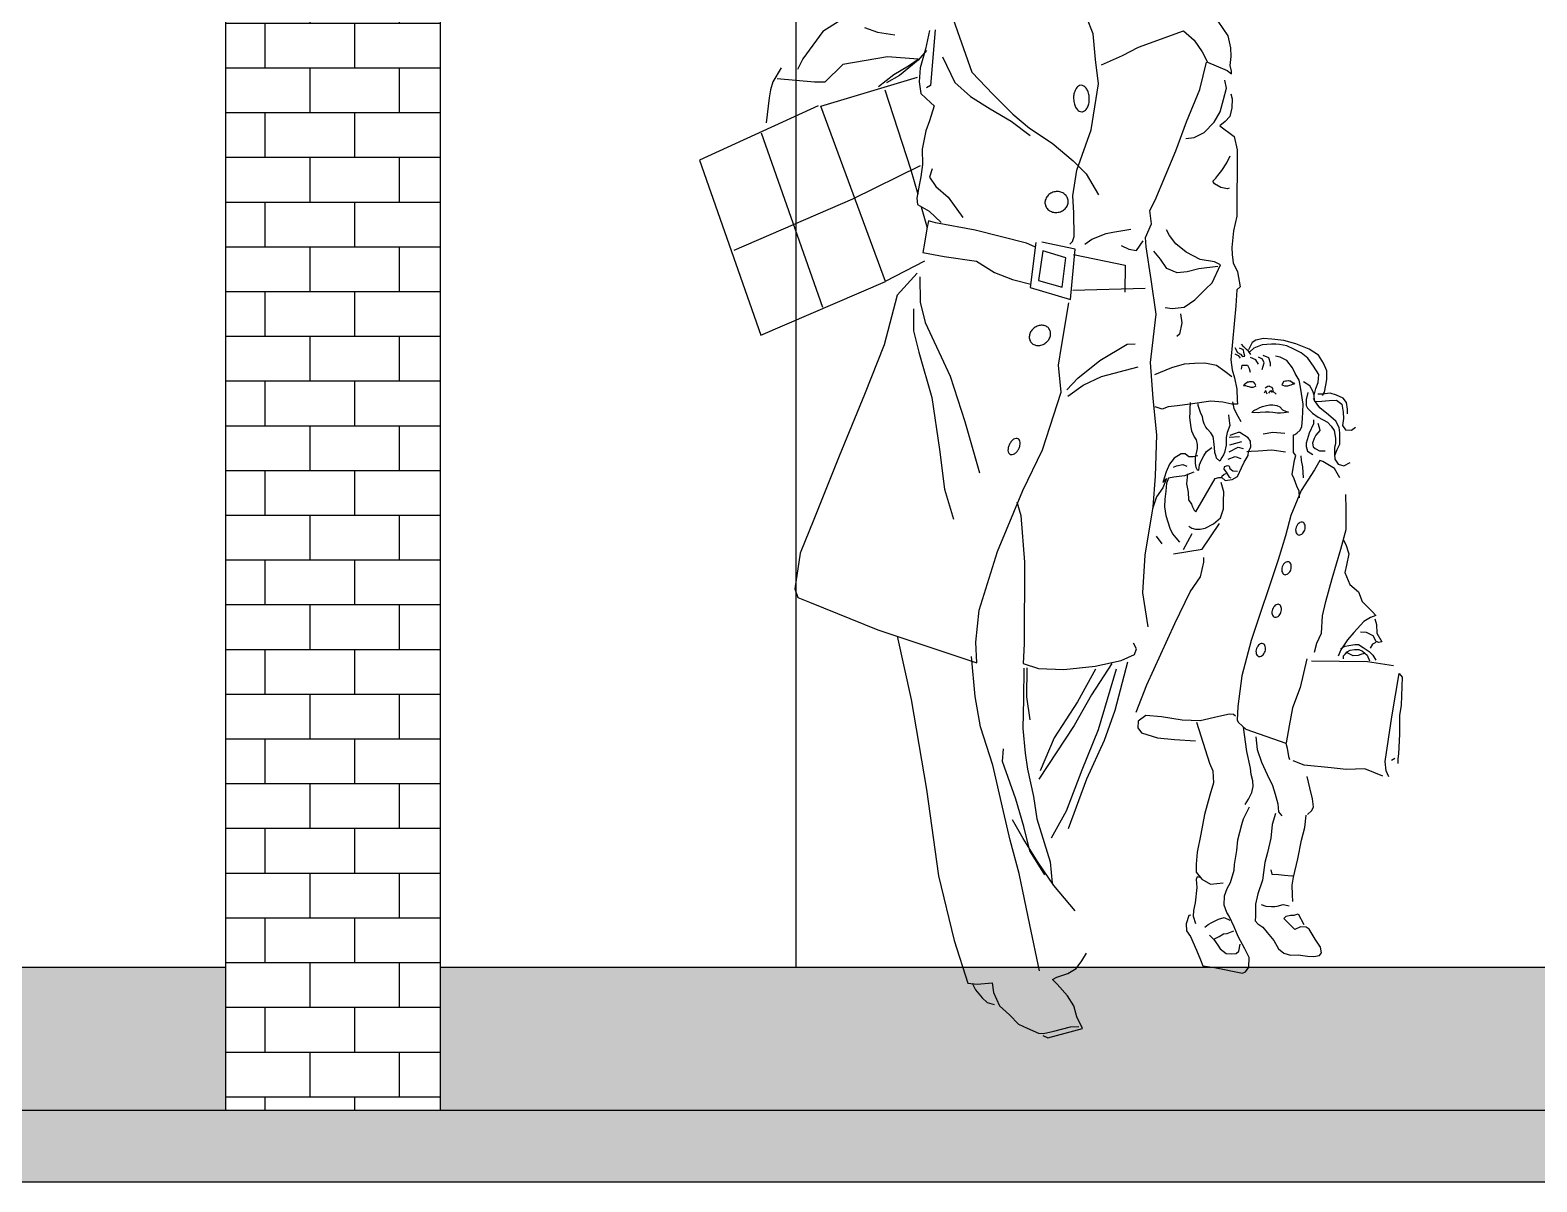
# Model space of a CAD drawing. Extents: x -109 to 1815, y -14679 to 345.
# Drawn here: x -93.926 to -91.821, y -38.856 to -37.247 of the extents above; entities that cross this region are included whole.
import ezdxf

# ---------------------------------------------------------------- set-up
doc = ezdxf.new("R2010")
doc.units = 0
doc.header["$MEASUREMENT"] = 0
doc.layers.get('0').update_dxf_attribs({"linetype": 'CONTINUOUS'})
for name, color, linetype in [('CAIBRO', 1, 'CONTINUOUS'), ('COTA', 1, 'CONTINUOUS'), ('PAREDE', 6, 'CONTINUOUS'), ('PILAR', 5, 'CONTINUOUS')]:
    doc.layers.add(name, color=color, linetype=linetype)

# ---------------------------------------------------------------- blocks, each defined once
blk = doc.blocks.new('G2peop6')
for p, q in [((0.2145, 1.4043), (0.1936, 1.4354)), ((-0.3519, 1.4107), (-0.3798, 1.3723)), ((-0.3291, 1.425), (-0.3519, 1.4107)), ((-0.2937, 1.416), (-0.2756, 1.4097)), ((-0.2027, 1.4121), (-0.2084, 1.3857)), ((-0.195, 1.4129), (-0.2013, 1.3353)), ((-0.17, 1.4277), (-0.1435, 1.3539)), ((0.0259, 1.4072), (0.0169, 1.4295)), ((0.089, 1.3885), (0.1522, 1.4115)), ((0.1522, 1.4115), (0.1669, 1.3987)), ((-0.2756, 1.4097), (-0.2514, 1.4058)), ((0.0292, 1.3715), (0.0259, 1.4072)), ((0.1669, 1.3987), (0.1783, 1.3824)), ((0.2182, 1.3879), (0.2145, 1.4043)), ((-0.3798, 1.3723), (-0.3872, 1.3575)), ((-0.2616, 1.3751), (-0.3238, 1.3646)), ((-0.2188, 1.372), (-0.2616, 1.3751)), ((-0.2188, 1.3703), (-0.2449, 1.349)), ((-0.2321, 1.3625), (-0.2188, 1.372)), ((-0.2072, 1.3839), (-0.2188, 1.3703)), ((-0.2084, 1.3857), (-0.2157, 1.3598)), ((-0.1848, 1.3754), (-0.1673, 1.3391)), ((0.0331, 1.3375), (0.0292, 1.3715)), ((0.0375, 1.3639), (0.0668, 1.3771)), ((0.0668, 1.3771), (0.089, 1.3885)), ((0.1783, 1.3824), (0.1855, 1.3677)), ((0.2173, 1.3633), (0.2188, 1.3757)), ((0.2188, 1.3757), (0.2182, 1.3879)), ((-0.4102, 1.3596), (-0.4217, 1.3402)), ((-0.3238, 1.3646), (-0.3489, 1.3397)), ((-0.2742, 1.3339), (-0.2527, 1.3506)), ((-0.2449, 1.349), (-0.2631, 1.3387)), ((-0.2527, 1.3506), (-0.2321, 1.3625)), ((-0.2157, 1.3598), (-0.2173, 1.3403)), ((-0.1435, 1.3539), (-0.1138, 1.3225)), ((0.1746, 1.3295), (0.1843, 1.3676)), ((0.1855, 1.3677), (0.1978, 1.3626)), ((0.1978, 1.3626), (0.2131, 1.3562)), ((0.2131, 1.3562), (0.2191, 1.3515)), ((0.219, 1.355), (0.2173, 1.3633)), ((0.2191, 1.3515), (0.219, 1.355)), ((-0.4252, 1.3289), (-0.4269, 1.3179)), ((-0.4217, 1.3402), (-0.4252, 1.3289)), ((-0.3635, 1.3396), (-0.4159, 1.3443)), ((-0.3489, 1.3397), (-0.3635, 1.3396)), ((-0.3545, 1.3061), (-0.2197, 1.3468)), ((-0.2654, 1.3293), (-0.2296, 1.2185)), ((-0.2173, 1.3403), (-0.2148, 1.3239)), ((-0.2013, 1.3353), (-0.2072, 1.3317)), ((-0.1673, 1.3391), (-0.1455, 1.3199)), ((0.0231, 1.2733), (0.0331, 1.3375)), ((0.1563, 1.2845), (0.1746, 1.3295)), ((0.2077, 1.3157), (0.2122, 1.3315)), ((0.2122, 1.3315), (0.2097, 1.3427)), ((-0.3585, 1.3068), (-0.5241, 1.231)), ((-0.4269, 1.3179), (-0.4313, 1.2831)), ((-0.2645, 1.0615), (-0.3545, 1.3061)), ((-0.2148, 1.3239), (-0.2011, 1.3111)), ((-0.1964, 1.3065), (-0.2027, 1.2858)), ((-0.2011, 1.3111), (-0.1964, 1.3065)), ((-0.1455, 1.3199), (-0.1183, 1.3025)), ((-0.1138, 1.3225), (-0.0865, 1.2951)), ((0.2031, 1.2985), (0.2077, 1.3157)), ((0.2182, 1.3233), (0.2201, 1.3163)), ((0.2201, 1.3163), (0.2195, 1.304)), ((-0.2027, 1.2858), (-0.2078, 1.2716)), ((-0.1183, 1.3025), (-0.0888, 1.2852)), ((-0.0888, 1.2852), (-0.0621, 1.2654)), ((-0.0865, 1.2951), (-0.0633, 1.2753)), ((0.1414, 1.2439), (0.1563, 1.2845)), ((0.195, 1.2837), (0.2031, 1.2985)), ((0.2103, 1.285), (0.2028, 1.279)), ((0.2168, 1.2916), (0.2103, 1.285)), ((0.2195, 1.304), (0.2168, 1.2916)), ((-0.4382, 1.2689), (-0.3523, 1.0254)), ((-0.2078, 1.2716), (-0.2129, 1.2464)), ((-0.0633, 1.2753), (-0.0314, 1.2545)), ((0.003, 1.2167), (0.0231, 1.2733)), ((0.167, 1.2623), (0.1811, 1.2694)), ((0.1811, 1.2694), (0.195, 1.2837)), ((0.2028, 1.279), (0.2229, 1.264)), ((0.2229, 1.264), (0.2271, 1.2452)), ((-0.2129, 1.2464), (-0.2127, 1.2246)), ((-0.0314, 1.2545), (-0.0023, 1.2301)), ((0.1122, 1.1748), (0.1414, 1.2439)), ((0.1553, 1.261), (0.167, 1.2623)), ((0.2271, 1.2452), (0.2263, 1.1524)), ((-0.5241, 1.231), (-0.4383, 0.9863)), ((-0.3098, 1.1767), (-0.2155, 1.2234)), ((-0.2127, 1.2246), (-0.2149, 1.2076)), ((-0.0023, 1.2301), (0.016, 1.2115)), ((0.2057, 1.2163), (0.2127, 1.2269)), ((0.2127, 1.2269), (0.2173, 1.2369)), ((-0.2296, 1.2185), (-0.2194, 1.1832)), ((-0.2149, 1.2076), (-0.2171, 1.1958)), ((-0.1991, 1.2188), (-0.2031, 1.207)), ((-0.2031, 1.207), (-0.1941, 1.1942)), ((-0.0025, 1.1808), (0.003, 1.2167)), ((0.016, 1.2115), (0.0334, 1.1823)), ((0.193, 1.2014), (0.197, 1.2056)), ((0.1953, 1.1979), (0.193, 1.2014)), ((0.197, 1.2056), (0.1999, 1.2092)), ((0.1999, 1.2092), (0.2057, 1.2163)), ((-0.2171, 1.1958), (-0.2205, 1.1775)), ((-0.1941, 1.1942), (-0.177, 1.1791)), ((-0.177, 1.1791), (-0.1561, 1.1506)), ((-0.0011, 1.1573), (-0.0025, 1.1808)), ((0.2041, 1.1928), (0.1953, 1.1979)), ((0.2135, 1.191), (0.2041, 1.1928)), ((0.2159, 1.1917), (0.2135, 1.191)), ((-0.4759, 1.1053), (-0.3098, 1.1767)), ((-0.2205, 1.1775), (-0.2197, 1.1688)), ((-0.2197, 1.1688), (-0.2032, 1.1595)), ((-0.2144, 1.1658), (-0.206, 1.1365)), ((-0.2032, 1.1595), (-0.1866, 1.1438)), ((0.1052, 1.1606), (0.1122, 1.1748)), ((0.1071, 1.1419), (0.1052, 1.1606)), ((-0.2042, 1.1459), (-0.2065, 1.1348)), ((-0.1943, 1.1432), (-0.2042, 1.1459)), ((-0.139, 1.1331), (-0.1943, 1.1432)), ((-0.0008, 1.1244), (-0.0011, 1.1573)), ((0.0991, 1.123), (0.1071, 1.1419)), ((0.2263, 1.1524), (0.2218, 1.1319)), ((-0.2065, 1.1348), (-0.2098, 1.1148)), ((-0.0672, 1.115), (-0.139, 1.1331)), ((0.0005, 1.1063), (-0.0459, 1.1164)), ((-0.0066, 1.1133), (-0.0031, 1.1173)), ((-0.0031, 1.1173), (-0.0008, 1.1244)), ((0.0141, 1.1134), (0.0239, 1.1206)), ((0.0239, 1.1206), (0.0438, 1.1283)), ((0.0438, 1.1283), (0.0532, 1.1303)), ((0.0532, 1.1303), (0.0785, 1.1345)), ((0.0863, 1.1047), (0.0956, 1.1183)), ((0.0999, 1.1096), (0.0991, 1.123)), ((0.1326, 1.1257), (0.1283, 1.1333)), ((0.1414, 1.114), (0.1326, 1.1257)), ((0.2218, 1.1319), (0.2197, 1.1089)), ((-0.2098, 1.1148), (-0.212, 1.1019)), ((-0.212, 1.1019), (-0.1826, 1.0963)), ((-0.1826, 1.0963), (-0.1374, 1.0897)), ((-0.0559, 1.1098), (-0.0672, 1.115)), ((-0.0541, 1.1157), (-0.0624, 1.0528)), ((-0.0446, 1.104), (-0.0507, 1.0628)), ((-0.0123, 1.0944), (-0.0446, 1.104)), ((-0.0058, 1.0362), (0.0005, 1.1063)), ((-0.0017, 1.0992), (0.0707, 1.0839)), ((0.0651, 1.1116), (0.0757, 1.1063)), ((0.0757, 1.1063), (0.0863, 1.1047)), ((0.1067, 1.0643), (0.0999, 1.1096)), ((0.12, 1.0926), (0.1105, 1.1038)), ((0.1556, 1.1024), (0.1414, 1.114)), ((0.1752, 1.092), (0.1556, 1.1024)), ((0.2197, 1.1089), (0.2198, 1.099)), ((0.2198, 1.099), (0.2216, 1.0872)), ((-0.2645, 1.062), (-0.2096, 1.0902)), ((-0.1374, 1.0897), (-0.1119, 1.074)), ((-0.1119, 1.074), (-0.0867, 1.0643)), ((-0.0177, 1.0532), (-0.0123, 1.0944)), ((0.0707, 1.0839), (0.0699, 1.0464)), ((0.1288, 1.0793), (0.12, 1.0926)), ((0.143, 1.0736), (0.1288, 1.0793)), ((0.1571, 1.0749), (0.143, 1.0736)), ((0.1735, 1.0791), (0.1571, 1.0749)), ((0.2, 1.0823), (0.1735, 1.0791)), ((0.1952, 1.0887), (0.1752, 1.092)), ((0.192, 1.0593), (0.2035, 1.0847)), ((0.2035, 1.0847), (0.1952, 1.0887)), ((0.2216, 1.0872), (0.2276, 1.0749)), ((0.2276, 1.0749), (0.2313, 1.0538)), ((-0.4383, 0.9863), (-0.2645, 1.0615)), ((-0.22, 1.073), (-0.2479, 1.0421)), ((-0.2164, 1.0678), (-0.2161, 1.0326)), ((-0.0867, 1.0643), (-0.0613, 1.0575)), ((-0.0624, 1.0528), (-0.0058, 1.0362)), ((-0.0507, 1.0628), (-0.0177, 1.0532)), ((0.1137, 1.0157), (0.1067, 1.0643)), ((0.1832, 1.051), (0.192, 1.0593)), ((0.2313, 1.0538), (0.2266, 1.0497)), ((-0.2479, 1.0421), (-0.266, 0.9727)), ((-0.2161, 1.0326), (-0.2088, 1.0038)), ((-0.0024, 1.0492), (0.0986, 1.052)), ((0.1529, 1.0255), (0.168, 1.0355)), ((0.168, 1.0355), (0.1832, 1.051)), ((0.2266, 1.0497), (0.2252, 1.0274)), ((-0.2254, 1.0231), (-0.2251, 0.9925)), ((-0.0186, 0.9703), (-0.0081, 1.0315)), ((0.1061, 0.948), (0.1137, 1.0157)), ((0.1265, 1.0252), (0.1364, 1.0235)), ((0.1364, 1.0235), (0.1529, 1.0255)), ((0.1477, 1.016), (0.1495, 1.0036)), ((0.2252, 1.0274), (0.2182, 0.9519)), ((-0.2251, 0.9925), (-0.2178, 0.9626)), ((-0.2088, 1.0038), (-0.174, 0.9289)), ((0.1495, 1.0036), (0.1462, 0.9878)), ((-0.266, 0.9727), (-0.2936, 0.9036)), ((-0.0226, 0.9444), (-0.0186, 0.9703)), ((0.0349, 0.9509), (0.0735, 0.9736)), ((0.0735, 0.9736), (0.0847, 0.9743)), ((0.1462, 0.9878), (0.1427, 0.9843)), ((0.2239, 0.9691), (0.2275, 0.9621)), ((0.2363, 0.9699), (0.2332, 0.9739)), ((0.2398, 0.9664), (0.2363, 0.9699)), ((0.248, 0.9759), (0.2427, 0.9658)), ((0.2531, 0.9795), (0.248, 0.9759)), ((0.2621, 0.973), (0.2504, 0.9682)), ((0.2637, 0.9819), (0.2531, 0.9795)), ((0.275, 0.9738), (0.2621, 0.973)), ((0.2755, 0.9808), (0.2637, 0.9819)), ((0.2809, 0.9738), (0.275, 0.9738)), ((0.2921, 0.9787), (0.2755, 0.9808)), ((0.2863, 0.9732), (0.2809, 0.9738)), ((0.2962, 0.9716), (0.2863, 0.9732)), ((0.3091, 0.9741), (0.2921, 0.9787)), ((0.3063, 0.967), (0.2962, 0.9716)), ((0.3274, 0.9666), (0.3091, 0.9741)), ((-0.2178, 0.9626), (-0.1995, 0.8993)), ((0.0046, 0.9264), (0.0349, 0.9509)), ((0.1094, 0.898), (0.1061, 0.948)), ((0.1536, 0.9461), (0.1672, 0.9474)), ((0.1672, 0.9474), (0.1818, 0.9476)), ((0.1818, 0.9476), (0.1983, 0.9442)), ((0.2182, 0.9519), (0.2201, 0.9379)), ((0.2235, 0.9604), (0.2282, 0.9579)), ((0.2275, 0.9621), (0.2317, 0.9598)), ((0.2282, 0.9579), (0.2311, 0.9544)), ((0.2357, 0.9657), (0.2304, 0.968)), ((0.2317, 0.9598), (0.2346, 0.9563)), ((0.2346, 0.9563), (0.2376, 0.9568)), ((0.2364, 0.9622), (0.2357, 0.9657)), ((0.2376, 0.9568), (0.2364, 0.9622)), ((0.2427, 0.9641), (0.2398, 0.9664)), ((0.2463, 0.9594), (0.2427, 0.9641)), ((0.2504, 0.9682), (0.2446, 0.9629)), ((0.2529, 0.9518), (0.2458, 0.9552)), ((0.257, 0.9459), (0.2529, 0.9518)), ((0.2623, 0.953), (0.2569, 0.9558)), ((0.2618, 0.9383), (0.2647, 0.9477)), ((0.2647, 0.9477), (0.2623, 0.953)), ((0.271, 0.9548), (0.2634, 0.9577)), ((0.2734, 0.9473), (0.271, 0.9548)), ((0.2869, 0.9556), (0.2804, 0.9572)), ((0.2964, 0.951), (0.2869, 0.9556)), ((0.3042, 0.9405), (0.2964, 0.951)), ((0.3162, 0.9618), (0.3063, 0.967)), ((0.3257, 0.9541), (0.3162, 0.9618)), ((0.3335, 0.9431), (0.3257, 0.9541)), ((0.3404, 0.9585), (0.3274, 0.9666)), ((0.3476, 0.9473), (0.3404, 0.9585)), ((-0.174, 0.9289), (-0.1534, 0.8657)), ((-0.0187, 0.9069), (-0.0226, 0.9444)), ((-0.011, 0.9098), (0.0046, 0.9264)), ((0.0117, 0.9166), (0.0375, 0.9286)), ((0.0375, 0.9286), (0.0885, 0.942)), ((0.1121, 0.9316), (0.1355, 0.9412)), ((0.1355, 0.9412), (0.1536, 0.9461)), ((0.1983, 0.9442), (0.2096, 0.9361)), ((0.2096, 0.9361), (0.2196, 0.9285)), ((0.2201, 0.9379), (0.2231, 0.9268)), ((0.2231, 0.9268), (0.2263, 0.9109)), ((0.2331, 0.9387), (0.2342, 0.9445)), ((0.2342, 0.9445), (0.237, 0.9446)), ((0.237, 0.9446), (0.2412, 0.9446)), ((0.2412, 0.9446), (0.2436, 0.9399)), ((0.2436, 0.9399), (0.2453, 0.9346)), ((0.2735, 0.9431), (0.2734, 0.9473)), ((0.3078, 0.9328), (0.3042, 0.9405)), ((0.3138, 0.9235), (0.3078, 0.9328)), ((0.3412, 0.9315), (0.3335, 0.9431)), ((0.3401, 0.9202), (0.3412, 0.9315)), ((0.3524, 0.9363), (0.3476, 0.9473)), ((0.3525, 0.9245), (0.3524, 0.9363)), ((-0.045, 0.8261), (-0.0187, 0.9069)), ((-0.0098, 0.9011), (0.0117, 0.9166)), ((0.2263, 0.9109), (0.2269, 0.8956)), ((0.2372, 0.9177), (0.236, 0.9159)), ((0.236, 0.9159), (0.2384, 0.9159)), ((0.2384, 0.9182), (0.2372, 0.9177)), ((0.2415, 0.9205), (0.2384, 0.9182)), ((0.2384, 0.9159), (0.2408, 0.9149)), ((0.2408, 0.9149), (0.2432, 0.9144)), ((0.2426, 0.9205), (0.2415, 0.9205)), ((0.2443, 0.9212), (0.2426, 0.9205)), ((0.2432, 0.9144), (0.2459, 0.9137)), ((0.2467, 0.9212), (0.2443, 0.9212)), ((0.2459, 0.9137), (0.2494, 0.9137)), ((0.2485, 0.9211), (0.2467, 0.9212)), ((0.2502, 0.9205), (0.2485, 0.9211)), ((0.2494, 0.9137), (0.2517, 0.9144)), ((0.2515, 0.9188), (0.2502, 0.9205)), ((0.252, 0.9176), (0.2515, 0.9188)), ((0.2517, 0.9144), (0.2535, 0.9156)), ((0.2532, 0.9164), (0.252, 0.9176)), ((0.2666, 0.9091), (0.2649, 0.9054)), ((0.2663, 0.9129), (0.2677, 0.9138)), ((0.2666, 0.9091), (0.2684, 0.9044)), ((0.2677, 0.9138), (0.2697, 0.9149)), ((0.2697, 0.9149), (0.2721, 0.9155)), ((0.2711, 0.9053), (0.2741, 0.9089)), ((0.2721, 0.9155), (0.2717, 0.9153)), ((0.2717, 0.9153), (0.2749, 0.9137)), ((0.2741, 0.9089), (0.2757, 0.9063)), ((0.2749, 0.9137), (0.2762, 0.9119)), ((0.2762, 0.9119), (0.2768, 0.9082)), ((0.2768, 0.9082), (0.2814, 0.9039)), ((0.2914, 0.9158), (0.2895, 0.9169)), ((0.2898, 0.9177), (0.2909, 0.9189)), ((0.2909, 0.9189), (0.2914, 0.9201)), ((0.2914, 0.9201), (0.2926, 0.9219)), ((0.2937, 0.9152), (0.2914, 0.9158)), ((0.2926, 0.9219), (0.2943, 0.9226)), ((0.2972, 0.9153), (0.2937, 0.9152)), ((0.2943, 0.9226), (0.2961, 0.9227)), ((0.2961, 0.9227), (0.2985, 0.9229)), ((0.2999, 0.9161), (0.2972, 0.9153)), ((0.2985, 0.9229), (0.3002, 0.9223)), ((0.3022, 0.9167), (0.2999, 0.9161)), ((0.3002, 0.9223), (0.3013, 0.9223)), ((0.3013, 0.9223), (0.3045, 0.9202)), ((0.3046, 0.9178), (0.3022, 0.9167)), ((0.3045, 0.9202), (0.3057, 0.9197)), ((0.307, 0.9179), (0.3046, 0.9178)), ((0.3057, 0.9197), (0.307, 0.9179)), ((0.3155, 0.9136), (0.3138, 0.9235)), ((0.3193, 0.8901), (0.3155, 0.9136)), ((0.3284, 0.9154), (0.3197, 0.9212)), ((0.3257, 0.906), (0.3234, 0.8966)), ((0.3327, 0.9079), (0.3284, 0.9154)), ((0.3344, 0.9025), (0.3327, 0.9079)), ((0.3344, 0.9025), (0.3367, 0.9119)), ((0.3367, 0.9119), (0.3401, 0.9202)), ((0.3462, 0.9021), (0.3492, 0.9069)), ((0.3492, 0.9069), (0.3507, 0.9163)), ((0.3507, 0.9163), (0.3525, 0.9245)), ((-0.2936, 0.9036), (-0.3292, 0.8175)), ((-0.1995, 0.8993), (-0.1889, 0.8266)), ((0.1146, 0.8471), (0.1094, 0.898)), ((0.122, 0.8829), (0.1126, 0.8863)), ((0.1307, 0.886), (0.122, 0.8829)), ((0.1431, 0.8878), (0.1307, 0.886)), ((0.1612, 0.8898), (0.1431, 0.8878)), ((0.1612, 0.8922), (0.1608, 0.8833)), ((0.19, 0.8941), (0.1612, 0.8898)), ((0.1725, 0.8881), (0.1724, 0.8904)), ((0.1761, 0.877), (0.1725, 0.8881)), ((0.207, 0.8926), (0.19, 0.8941)), ((0.2194, 0.8897), (0.207, 0.8926)), ((0.2276, 0.8898), (0.2194, 0.8897)), ((0.2206, 0.8932), (0.2223, 0.8838)), ((0.2269, 0.8956), (0.2276, 0.8898)), ((0.2553, 0.8835), (0.2588, 0.8853)), ((0.2588, 0.8853), (0.2623, 0.8865)), ((0.2623, 0.8865), (0.2681, 0.8883)), ((0.2681, 0.8883), (0.2728, 0.889)), ((0.2728, 0.889), (0.2768, 0.889)), ((0.2768, 0.889), (0.2822, 0.8879)), ((0.2822, 0.8879), (0.2864, 0.8861)), ((0.2864, 0.8861), (0.2905, 0.8822)), ((0.3183, 0.8695), (0.3193, 0.8901)), ((0.3234, 0.8966), (0.3235, 0.8883)), ((0.3235, 0.8883), (0.3252, 0.8843)), ((0.3252, 0.8843), (0.3323, 0.8773)), ((0.3333, 0.8985), (0.3357, 0.8938)), ((0.3352, 0.895), (0.3344, 0.9025)), ((0.3423, 0.885), (0.3352, 0.895)), ((0.3357, 0.8938), (0.3451, 0.8939)), ((0.3462, 0.9038), (0.3398, 0.9038)), ((0.3547, 0.8752), (0.3423, 0.885)), ((0.3451, 0.8939), (0.3556, 0.8952)), ((0.3567, 0.9051), (0.3462, 0.9038)), ((0.3556, 0.8952), (0.3657, 0.8953)), ((0.3656, 0.9023), (0.3567, 0.9051)), ((0.3751, 0.8982), (0.3656, 0.9023)), ((0.3657, 0.8953), (0.3733, 0.89)), ((0.3733, 0.89), (0.3753, 0.8789)), ((0.3798, 0.8924), (0.3751, 0.8982)), ((0.3811, 0.883), (0.3798, 0.8924)), ((-0.1534, 0.8657), (-0.1328, 0.7942)), ((0.1608, 0.8781), (0.1602, 0.8715)), ((0.1602, 0.8715), (0.1622, 0.8574)), ((0.1608, 0.8833), (0.1608, 0.8781)), ((0.1785, 0.8729), (0.1761, 0.877)), ((0.1797, 0.8665), (0.1785, 0.8729)), ((0.1809, 0.8623), (0.1797, 0.8665)), ((0.2149, 0.875), (0.2154, 0.8704)), ((0.2154, 0.8704), (0.2167, 0.8603)), ((0.2223, 0.8838), (0.2278, 0.8733)), ((0.2278, 0.8733), (0.2319, 0.8658)), ((0.2474, 0.8782), (0.2502, 0.8812)), ((0.2565, 0.8776), (0.2474, 0.8782)), ((0.2502, 0.8812), (0.2553, 0.8835)), ((0.2593, 0.8783), (0.2565, 0.8776)), ((0.2664, 0.8789), (0.2593, 0.8783)), ((0.2717, 0.8789), (0.2664, 0.8789)), ((0.2769, 0.8785), (0.2717, 0.8789)), ((0.2835, 0.8774), (0.2769, 0.8785)), ((0.2873, 0.8775), (0.2835, 0.8774)), ((0.2922, 0.8779), (0.2873, 0.8775)), ((0.2905, 0.8822), (0.2945, 0.8803)), ((0.2986, 0.8786), (0.2922, 0.8779)), ((0.2945, 0.8803), (0.2986, 0.8786)), ((0.3172, 0.8589), (0.3183, 0.8695)), ((0.3323, 0.8773), (0.3401, 0.872)), ((0.3336, 0.868), (0.3336, 0.8626)), ((0.3395, 0.8633), (0.3414, 0.8575)), ((0.3401, 0.872), (0.3531, 0.8646)), ((0.3531, 0.8646), (0.3583, 0.8593)), ((0.3648, 0.8664), (0.3547, 0.8752)), ((0.3696, 0.8571), (0.3648, 0.8664)), ((0.3754, 0.87), (0.3743, 0.8601)), ((0.3753, 0.8789), (0.3754, 0.87)), ((0.3812, 0.8766), (0.3811, 0.883)), ((0.1128, 0.7895), (0.1146, 0.8471)), ((0.1622, 0.8574), (0.1634, 0.8527)), ((0.1634, 0.8527), (0.167, 0.8445)), ((0.167, 0.8445), (0.1699, 0.8399)), ((0.1833, 0.8576), (0.1809, 0.8623)), ((0.1857, 0.8548), (0.1833, 0.8576)), ((0.1904, 0.8501), (0.1857, 0.8548)), ((0.1933, 0.8448), (0.1904, 0.8501)), ((0.194, 0.8413), (0.1933, 0.8448)), ((0.2128, 0.8504), (0.2116, 0.8433)), ((0.2116, 0.8433), (0.2117, 0.8327)), ((0.2167, 0.8603), (0.2128, 0.8504)), ((0.2157, 0.8438), (0.2304, 0.8446)), ((0.2233, 0.8486), (0.2168, 0.8462)), ((0.2285, 0.8505), (0.2233, 0.8486)), ((0.2309, 0.8505), (0.2285, 0.8505)), ((0.2422, 0.8429), (0.2309, 0.8505)), ((0.2458, 0.8382), (0.2422, 0.8429)), ((0.2633, 0.8485), (0.2767, 0.851)), ((0.2767, 0.851), (0.2938, 0.8493)), ((0.3056, 0.847), (0.3074, 0.8477)), ((0.3056, 0.8454), (0.3056, 0.847)), ((0.3056, 0.8412), (0.3056, 0.8454)), ((0.3074, 0.8477), (0.3103, 0.8494)), ((0.3103, 0.8494), (0.3149, 0.8537)), ((0.3149, 0.8537), (0.3172, 0.8589)), ((0.3274, 0.8496), (0.3233, 0.8355)), ((0.3336, 0.8626), (0.3274, 0.8496)), ((0.3345, 0.8421), (0.3322, 0.8355)), ((0.3368, 0.8468), (0.3345, 0.8421)), ((0.3426, 0.8533), (0.3368, 0.8468)), ((0.3414, 0.8575), (0.3426, 0.8533)), ((0.3583, 0.8593), (0.3626, 0.853)), ((0.3626, 0.853), (0.3644, 0.8424)), ((0.3644, 0.8424), (0.3644, 0.8347)), ((0.3702, 0.85), (0.3696, 0.8571)), ((0.3703, 0.8342), (0.3702, 0.85)), ((0.3743, 0.8601), (0.3784, 0.8543)), ((0.3784, 0.8543), (0.3866, 0.8537)), ((0.3866, 0.8537), (0.3924, 0.8579)), ((-0.1889, 0.8266), (-0.1819, 0.7714)), ((-0.0726, 0.7694), (-0.045, 0.8261)), ((0.1712, 0.8281), (0.1684, 0.8152)), ((0.1699, 0.8399), (0.1711, 0.8335)), ((0.1711, 0.8335), (0.1712, 0.8281)), ((0.1802, 0.8177), (0.1841, 0.8236)), ((0.1841, 0.8236), (0.1918, 0.8295)), ((0.1946, 0.8378), (0.194, 0.8413)), ((0.1953, 0.8295), (0.1946, 0.8378)), ((0.1959, 0.8225), (0.1953, 0.8295)), ((0.1978, 0.8166), (0.1959, 0.8225)), ((0.2095, 0.8226), (0.2077, 0.8191)), ((0.2117, 0.8327), (0.2095, 0.8226)), ((0.2159, 0.8234), (0.2282, 0.8299)), ((0.2169, 0.8333), (0.2333, 0.8376)), ((0.2282, 0.8299), (0.2353, 0.8282)), ((0.2405, 0.8236), (0.2464, 0.8242)), ((0.2424, 0.8182), (0.2429, 0.8236)), ((0.2429, 0.8236), (0.2463, 0.83)), ((0.2463, 0.83), (0.2458, 0.8382)), ((0.2464, 0.8242), (0.2565, 0.8249)), ((0.2565, 0.8249), (0.2752, 0.8263)), ((0.2752, 0.8263), (0.2947, 0.8234)), ((0.3058, 0.8224), (0.3056, 0.8412)), ((0.3089, 0.8184), (0.3058, 0.8224)), ((0.3233, 0.8355), (0.3234, 0.8308)), ((0.3234, 0.8308), (0.3253, 0.8244)), ((0.3253, 0.8244), (0.3329, 0.8198)), ((0.3322, 0.8355), (0.3334, 0.8304)), ((0.3334, 0.8304), (0.3358, 0.828)), ((0.3358, 0.828), (0.3422, 0.8246)), ((0.3422, 0.8246), (0.3499, 0.8246)), ((0.3644, 0.8347), (0.3628, 0.8295)), ((0.3628, 0.8295), (0.3629, 0.8201)), ((0.3634, 0.8182), (0.3669, 0.8265)), ((0.3669, 0.8265), (0.3703, 0.8342)), ((-0.3292, 0.8175), (-0.3647, 0.7286)), ((0.1326, 0.8061), (0.128, 0.7955)), ((0.1391, 0.8144), (0.1326, 0.8061)), ((0.138, 0.802), (0.142, 0.8039)), ((0.1489, 0.8204), (0.1391, 0.8144)), ((0.142, 0.8039), (0.1509, 0.8056)), ((0.1543, 0.8204), (0.1489, 0.8204)), ((0.1509, 0.8056), (0.1568, 0.8033)), ((0.1595, 0.8163), (0.1543, 0.8204)), ((0.1654, 0.8163), (0.1595, 0.8163)), ((0.1719, 0.8176), (0.1654, 0.8163)), ((0.1684, 0.8152), (0.1685, 0.8117)), ((0.1685, 0.8117), (0.1685, 0.807)), ((0.1685, 0.807), (0.1691, 0.8018)), ((0.1691, 0.8018), (0.171, 0.7983)), ((0.1733, 0.7976), (0.1744, 0.8053)), ((0.1744, 0.8053), (0.1772, 0.8118)), ((0.1772, 0.8118), (0.1802, 0.8177)), ((0.1983, 0.8143), (0.1978, 0.8166)), ((0.2026, 0.8103), (0.1983, 0.8143)), ((0.2054, 0.8155), (0.2026, 0.8103)), ((0.2077, 0.8191), (0.2054, 0.8155)), ((0.209, 0.8022), (0.2085, 0.7991)), ((0.2132, 0.8039), (0.209, 0.8022)), ((0.2156, 0.8034), (0.2132, 0.8039)), ((0.2143, 0.8133), (0.2241, 0.8169)), ((0.2156, 0.8034), (0.2168, 0.7999)), ((0.2241, 0.8169), (0.2319, 0.8141)), ((0.2274, 0.7887), (0.2332, 0.8012)), ((0.2332, 0.8012), (0.2366, 0.8088)), ((0.2366, 0.8088), (0.2424, 0.8182)), ((0.3038, 0.7918), (0.3071, 0.8118)), ((0.3071, 0.8118), (0.3089, 0.8184)), ((0.3159, 0.8178), (0.3165, 0.8114)), ((0.3165, 0.8114), (0.3184, 0.8025)), ((0.3184, 0.8025), (0.3191, 0.7868)), ((0.3423, 0.811), (0.3349, 0.798)), ((0.3466, 0.8098), (0.3423, 0.811)), ((0.3631, 0.8001), (0.3466, 0.8098)), ((0.3629, 0.8201), (0.3635, 0.813)), ((0.3703, 0.7872), (0.3631, 0.8001)), ((0.3635, 0.813), (0.3682, 0.806)), ((0.3682, 0.806), (0.376, 0.8037)), ((0.376, 0.8037), (0.3847, 0.8085)), ((0.1097, 0.7465), (0.1128, 0.7895)), ((0.128, 0.7955), (0.123, 0.7807)), ((0.123, 0.7807), (0.1281, 0.7861)), ((0.1281, 0.7861), (0.123, 0.7731)), ((0.1282, 0.7796), (0.1271, 0.7685)), ((0.1311, 0.7866), (0.1282, 0.7796)), ((0.1387, 0.7879), (0.1311, 0.7866)), ((0.1534, 0.7899), (0.1387, 0.7879)), ((0.1663, 0.7947), (0.1534, 0.7899)), ((0.1574, 0.7928), (0.1564, 0.7787)), ((0.1692, 0.7395), (0.1962, 0.7861)), ((0.171, 0.7983), (0.1733, 0.7976)), ((0.1962, 0.7861), (0.2016, 0.7873)), ((0.2016, 0.7873), (0.2056, 0.7874)), ((0.2082, 0.7674), (0.2045, 0.7803)), ((0.2086, 0.7916), (0.2051, 0.7885)), ((0.2056, 0.7874), (0.2104, 0.7834)), ((0.2085, 0.7991), (0.2114, 0.7951)), ((0.211, 0.7928), (0.2086, 0.7916)), ((0.2104, 0.7834), (0.2198, 0.7846)), ((0.2114, 0.7951), (0.2157, 0.7881)), ((0.2157, 0.7881), (0.2181, 0.787)), ((0.2168, 0.7999), (0.2208, 0.7969)), ((0.2198, 0.7846), (0.2274, 0.7887)), ((0.2208, 0.7969), (0.2274, 0.7965)), ((0.3068, 0.7855), (0.3038, 0.7918)), ((0.3105, 0.7754), (0.3068, 0.7855)), ((0.3349, 0.798), (0.3164, 0.7691)), ((-0.1819, 0.7714), (-0.1692, 0.7292)), ((-0.1077, 0.684), (-0.0726, 0.7694)), ((0.1143, 0.7606), (0.1085, 0.7436)), ((0.123, 0.7731), (0.1143, 0.7606)), ((0.1271, 0.7685), (0.126, 0.7572)), ((0.1564, 0.7787), (0.1583, 0.7669)), ((0.1583, 0.7669), (0.1589, 0.7564)), ((0.2078, 0.754), (0.2082, 0.7674)), ((0.3164, 0.7691), (0.302, 0.7342)), ((0.3134, 0.7684), (0.3105, 0.7754)), ((0.3141, 0.759), (0.3134, 0.7684)), ((0.3794, 0.7432), (0.3787, 0.7638)), ((-0.0807, 0.7536), (-0.0753, 0.7342)), ((0.0986, 0.6789), (0.1097, 0.7465)), ((0.126, 0.7572), (0.1256, 0.7467)), ((0.1256, 0.7467), (0.1274, 0.7344)), ((0.1589, 0.7564), (0.1632, 0.75)), ((0.1632, 0.75), (0.1644, 0.7465)), ((0.1644, 0.7465), (0.1668, 0.7418)), ((0.1668, 0.7418), (0.1692, 0.7395)), ((0.2038, 0.7309), (0.2079, 0.7439)), ((0.2079, 0.7439), (0.2078, 0.754)), ((0.3792, 0.715), (0.3795, 0.7368)), ((0.3795, 0.7368), (0.3794, 0.7432)), ((-0.3647, 0.7286), (-0.3838, 0.6819)), ((-0.0753, 0.7342), (-0.07, 0.6691)), ((0.1274, 0.7344), (0.133, 0.7168)), ((0.133, 0.7168), (0.1366, 0.7087)), ((0.1593, 0.7194), (0.1635, 0.7165)), ((0.1635, 0.7165), (0.1687, 0.7153)), ((0.1753, 0.7154), (0.1823, 0.7166)), ((0.1779, 0.6872), (0.2022, 0.7234)), ((0.1823, 0.7166), (0.194, 0.7226)), ((0.194, 0.7226), (0.2038, 0.7309)), ((0.302, 0.7342), (0.2947, 0.706)), ((0.1136, 0.7054), (0.1219, 0.6949)), ((0.1366, 0.7087), (0.1413, 0.7033)), ((0.1413, 0.7033), (0.1466, 0.697)), ((0.152, 0.687), (0.1641, 0.7094)), ((0.1687, 0.7153), (0.1753, 0.7154)), ((0.2947, 0.706), (0.2843, 0.6725)), ((0.3717, 0.6874), (0.3792, 0.715)), ((0.3751, 0.7009), (0.3787, 0.6938)), ((-0.3838, 0.6819), (-0.3908, 0.632)), ((-0.1333, 0.602), (-0.1077, 0.684)), ((0.0951, 0.6265), (0.0986, 0.6789)), ((0.138, 0.681), (0.1779, 0.6872)), ((0.1804, 0.6691), (0.1804, 0.6755)), ((0.3599, 0.6462), (0.3717, 0.6874)), ((0.3787, 0.6938), (0.383, 0.681)), ((0.383, 0.681), (0.3797, 0.6652)), ((-0.07, 0.6691), (-0.0706, 0.555)), ((0.1759, 0.6485), (0.1804, 0.6691)), ((0.2843, 0.6725), (0.2466, 0.5598)), ((0.3797, 0.6652), (0.3774, 0.6546)), ((0.3774, 0.6546), (0.3846, 0.6382)), ((-0.3908, 0.632), (-0.3867, 0.6196)), ((0.1613, 0.6278), (0.1759, 0.6485)), ((0.3508, 0.6142), (0.3599, 0.6462)), ((0.3846, 0.6382), (0.3965, 0.6277)), ((-0.3867, 0.6196), (-0.3707, 0.6134)), ((-0.3707, 0.6134), (-0.2752, 0.5748)), ((0.1026, 0.5789), (0.0951, 0.6265)), ((0.1401, 0.5835), (0.1613, 0.6278)), ((0.3463, 0.5942), (0.3508, 0.6142)), ((0.3965, 0.6277), (0.4018, 0.6142)), ((0.4018, 0.6142), (0.416, 0.5996)), ((-0.1382, 0.5574), (-0.1333, 0.602)), ((0.3446, 0.5702), (0.3463, 0.5942)), ((0.4132, 0.592), (0.4039, 0.5865)), ((0.4208, 0.5949), (0.4132, 0.592)), ((0.416, 0.5996), (0.4208, 0.5949)), ((0.4191, 0.5902), (0.4216, 0.582)), ((-0.2752, 0.5748), (-0.1368, 0.5285)), ((0.101, 0.4979), (0.1401, 0.5835)), ((0.3384, 0.556), (0.3446, 0.5702)), ((0.3899, 0.5711), (0.3812, 0.5605)), ((0.4039, 0.5865), (0.3899, 0.5711)), ((0.4076, 0.5708), (0.3993, 0.5712)), ((0.417, 0.5662), (0.4076, 0.5708)), ((0.4216, 0.582), (0.4222, 0.5702)), ((0.4222, 0.5702), (0.4293, 0.5581)), ((-0.2481, 0.5657), (-0.2284, 0.4771)), ((-0.1368, 0.5285), (-0.1382, 0.5574)), ((-0.0706, 0.555), (-0.0722, 0.5274)), ((0.0864, 0.5483), (0.0821, 0.5559)), ((0.0835, 0.54), (0.0864, 0.5483)), ((0.2466, 0.5598), (0.2336, 0.5104)), ((0.335, 0.5436), (0.3384, 0.556)), ((0.3812, 0.5605), (0.3719, 0.5469)), ((0.3719, 0.5486), (0.3777, 0.5517)), ((0.3777, 0.5517), (0.3831, 0.5529)), ((0.3831, 0.5529), (0.3913, 0.5542)), ((0.3913, 0.5542), (0.3965, 0.5542)), ((0.3965, 0.5542), (0.4031, 0.5501)), ((0.4031, 0.5501), (0.4113, 0.5443)), ((0.4159, 0.5544), (0.413, 0.549)), ((0.4206, 0.5568), (0.4159, 0.5544)), ((0.4211, 0.5585), (0.417, 0.5662)), ((0.4247, 0.5568), (0.4211, 0.5585)), ((0.4293, 0.5581), (0.4247, 0.5568)), ((-0.1392, 0.4815), (-0.1444, 0.5373)), ((-0.0722, 0.5274), (-0.0508, 0.5206)), ((0.0519, 0.5274), (0.0236, 0.4837)), ((0.0284, 0.5237), (0.0648, 0.5316)), ((0.0567, 0.4622), (0.0742, 0.53)), ((0.0648, 0.5316), (0.0835, 0.54)), ((0.3245, 0.5341), (0.3148, 0.494)), ((0.3309, 0.5313), (0.4091, 0.5302)), ((0.3719, 0.5469), (0.3679, 0.538)), ((0.3755, 0.5381), (0.3778, 0.5405)), ((0.3755, 0.5341), (0.3755, 0.5381)), ((0.3778, 0.5405), (0.3808, 0.544)), ((0.3808, 0.544), (0.3848, 0.5464)), ((0.3891, 0.5382), (0.3808, 0.5423)), ((0.3848, 0.5464), (0.3907, 0.5471)), ((0.3961, 0.5389), (0.3891, 0.5382)), ((0.3907, 0.5471), (0.3972, 0.5472)), ((0.3996, 0.5402), (0.3961, 0.5389)), ((0.3972, 0.5472), (0.4019, 0.5449)), ((0.4043, 0.5414), (0.3996, 0.5402)), ((0.4019, 0.5449), (0.4084, 0.5391)), ((0.4084, 0.5391), (0.412, 0.5314)), ((0.4091, 0.5302), (0.4456, 0.5247)), ((0.4113, 0.5443), (0.4166, 0.5391)), ((0.4166, 0.5391), (0.4209, 0.5321)), ((0.4209, 0.5321), (0.4209, 0.5321)), ((-0.0709, 0.5209), (-0.0717, 0.4781)), ((-0.0667, 0.5216), (-0.0675, 0.481)), ((-0.0508, 0.5206), (-0.015, 0.5191)), ((-0.015, 0.5191), (0.0284, 0.5237)), ((0.0291, 0.5195), (0.0037, 0.4741)), ((0.0578, 0.5198), (0.0328, 0.435)), ((0.2336, 0.5104), (0.2281, 0.4674)), ((0.4433, 0.453), (0.4533, 0.5136)), ((0.4533, 0.5136), (0.4575, 0.5083)), ((0.4575, 0.5083), (0.456, 0.4695)), ((0.0861, 0.4596), (0.101, 0.4979)), ((0.3148, 0.494), (0.3045, 0.4657)), ((-0.2284, 0.4771), (-0.2072, 0.3516)), ((-0.1317, 0.4393), (-0.1392, 0.4815)), ((-0.0717, 0.4781), (-0.0725, 0.437)), ((-0.0675, 0.481), (-0.0625, 0.4488)), ((0.0037, 0.4741), (-0.0287, 0.4238)), ((0.0236, 0.4837), (-0.0007, 0.4412)), ((0.2281, 0.4674), (0.2272, 0.4486)), ((0.3045, 0.4657), (0.2996, 0.4405)), ((0.456, 0.4695), (0.4538, 0.4549)), ((0.0418, 0.4205), (0.0567, 0.4622)), ((0.0885, 0.4472), (0.088, 0.4378)), ((0.0995, 0.4551), (0.0885, 0.4472)), ((0.1214, 0.4529), (0.0995, 0.4551)), ((0.1501, 0.4485), (0.1214, 0.4529)), ((0.1755, 0.4476), (0.1501, 0.4485)), ((0.1701, 0.4457), (0.1883, 0.3883)), ((0.2013, 0.4537), (0.1755, 0.4476)), ((0.2165, 0.4567), (0.2013, 0.4537)), ((0.2217, 0.4562), (0.2165, 0.4567)), ((0.2248, 0.4539), (0.2217, 0.4562)), ((0.2272, 0.4486), (0.2289, 0.4451)), ((0.2289, 0.4451), (0.239, 0.4358)), ((0.434, 0.3906), (0.4433, 0.453)), ((0.4538, 0.4549), (0.4536, 0.4291)), ((-0.1143, 0.3854), (-0.1317, 0.4393)), ((-0.0725, 0.437), (-0.0691, 0.4023)), ((-0.0007, 0.4412), (-0.05, 0.366)), ((-0.0287, 0.4238), (-0.0482, 0.3778)), ((0.0328, 0.435), (0.0098, 0.3784)), ((0.088, 0.4378), (0.0934, 0.4308)), ((0.0934, 0.4308), (0.1158, 0.424)), ((0.1158, 0.424), (0.1393, 0.4214)), ((0.1393, 0.4214), (0.1687, 0.4198)), ((0.2405, 0.4047), (0.236, 0.4387)), ((0.239, 0.4358), (0.2951, 0.4163)), ((0.2532, 0.4253), (0.2551, 0.4077)), ((0.2996, 0.4405), (0.2956, 0.417)), ((0.4536, 0.4291), (0.4526, 0.4014)), ((-0.1007, 0.3909), (-0.0997, 0.4085)), ((-0.0691, 0.4023), (-0.066, 0.38)), ((0.017, 0.3667), (0.0418, 0.4205)), ((0.2454, 0.3813), (0.2405, 0.4047)), ((0.2551, 0.4077), (0.2611, 0.3896)), ((0.2951, 0.4163), (0.2968, 0.4093)), ((0.2968, 0.4093), (0.2988, 0.3976)), ((0.4526, 0.4014), (0.4515, 0.3943)), ((-0.0996, 0.3209), (-0.1143, 0.3854)), ((-0.0821, 0.3382), (-0.1007, 0.3909)), ((-0.066, 0.38), (-0.0575, 0.342)), ((0.1883, 0.3883), (0.1931, 0.3778)), ((0.2467, 0.3724), (0.2454, 0.3813)), ((0.2611, 0.3896), (0.269, 0.3726)), ((0.2988, 0.3976), (0.3, 0.3935)), ((0.3206, 0.3855), (0.3052, 0.3917)), ((0.3582, 0.3817), (0.3206, 0.3855)), ((0.3794, 0.3795), (0.3582, 0.3817)), ((0.4052, 0.3804), (0.3794, 0.3795)), ((0.4306, 0.3701), (0.4052, 0.3804)), ((0.4353, 0.3777), (0.434, 0.3906)), ((0.4473, 0.3949), (0.4427, 0.3919)), ((0.4515, 0.3943), (0.4516, 0.3879)), ((0.0098, 0.3784), (-0.012, 0.3213)), ((-0.0087, 0.2971), (0.017, 0.3667)), ((0.1939, 0.3608), (0.1887, 0.3436)), ((0.1931, 0.3778), (0.1939, 0.3608)), ((0.2491, 0.3637), (0.2467, 0.3724)), ((0.2492, 0.356), (0.2491, 0.3637)), ((0.269, 0.3726), (0.2762, 0.3574)), ((0.3286, 0.3539), (0.3249, 0.3696)), ((0.4389, 0.3695), (0.4353, 0.3777)), ((-0.2072, 0.3516), (-0.1903, 0.2308)), ((-0.0712, 0.3001), (-0.0821, 0.3382)), ((-0.0575, 0.342), (-0.053, 0.3108)), ((0.1887, 0.3436), (0.1814, 0.3166)), ((0.2382, 0.3307), (0.2428, 0.3383)), ((0.2428, 0.3383), (0.2474, 0.3472)), ((0.2474, 0.3472), (0.2492, 0.356)), ((0.2762, 0.3574), (0.2803, 0.3452)), ((0.2803, 0.3452), (0.284, 0.3316)), ((0.3322, 0.3386), (0.3286, 0.3539)), ((0.3335, 0.3274), (0.3322, 0.3386)), ((-0.0903, 0.2806), (-0.0996, 0.3209)), ((-0.012, 0.3213), (-0.0327, 0.2835)), ((0.1814, 0.3166), (0.1763, 0.289)), ((0.236, 0.3107), (0.2418, 0.3225)), ((0.2418, 0.3225), (0.2441, 0.3272)), ((0.2806, 0.3182), (0.276, 0.3029)), ((0.284, 0.3316), (0.2848, 0.3206)), ((0.2848, 0.3206), (0.2895, 0.3147)), ((0.3254, 0.3168), (0.3312, 0.3222)), ((0.3312, 0.3222), (0.3335, 0.3274)), ((-0.0722, 0.2831), (-0.087, 0.3093)), ((-0.0626, 0.2661), (-0.0712, 0.3001)), ((-0.053, 0.3108), (-0.0341, 0.2504)), ((0.2281, 0.2813), (0.2337, 0.3025)), ((0.2337, 0.3025), (0.236, 0.3107)), ((0.276, 0.3029), (0.2739, 0.2834)), ((0.3169, 0.2809), (0.3214, 0.2986)), ((0.3214, 0.2986), (0.3236, 0.3156)), ((-0.0776, 0.2342), (-0.0903, 0.2806)), ((-0.0512, 0.2497), (-0.0722, 0.2831)), ((0.1763, 0.289), (0.1713, 0.2641)), ((0.2265, 0.2665), (0.2281, 0.2813)), ((0.2739, 0.2834), (0.2694, 0.2634)), ((0.3119, 0.2549), (0.3169, 0.2809)), ((-0.0416, 0.2322), (-0.0626, 0.2661)), ((0.1713, 0.2641), (0.1697, 0.2471)), ((0.2232, 0.247), (0.2265, 0.2665)), ((0.2694, 0.2634), (0.2655, 0.2497)), ((0.3056, 0.229), (0.3119, 0.2549)), ((-0.0628, 0.1627), (-0.0776, 0.2342)), ((-0.0291, 0.2176), (-0.0512, 0.2497)), ((-0.0341, 0.2504), (-0.0315, 0.2206)), ((0.1697, 0.2471), (0.1698, 0.2359)), ((0.1698, 0.2359), (0.1776, 0.2261)), ((0.2176, 0.2217), (0.2226, 0.2387)), ((0.2226, 0.2387), (0.2232, 0.247)), ((0.2638, 0.2356), (0.2622, 0.225)), ((0.2655, 0.2497), (0.2638, 0.2356)), ((0.2738, 0.2392), (0.2755, 0.2334)), ((0.2755, 0.2334), (0.2849, 0.233)), ((0.2849, 0.233), (0.2933, 0.2319)), ((0.2933, 0.2319), (0.3027, 0.2308)), ((-0.1903, 0.2308), (-0.1683, 0.1405)), ((0.0006, 0.1821), (-0.0291, 0.2176)), ((0.1706, 0.2148), (0.1685, 0.1931)), ((0.171, 0.2295), (0.1699, 0.226)), ((0.1699, 0.226), (0.1706, 0.2148)), ((0.1769, 0.2284), (0.171, 0.2295)), ((0.1776, 0.2261), (0.1899, 0.2191)), ((0.1899, 0.2191), (0.2075, 0.221)), ((0.2095, 0.2029), (0.2129, 0.2135)), ((0.2129, 0.2135), (0.2176, 0.2217)), ((0.2622, 0.225), (0.2558, 0.2057)), ((0.3027, 0.2308), (0.3062, 0.2313)), ((0.304, 0.2179), (0.3056, 0.229)), ((0.3042, 0.2043), (0.304, 0.2179)), ((0.1685, 0.1931), (0.1662, 0.1825)), ((0.209, 0.1899), (0.2095, 0.2029)), ((0.2126, 0.1799), (0.209, 0.1899)), ((0.2558, 0.2057), (0.2524, 0.1915)), ((0.2524, 0.1915), (0.2525, 0.1826)), ((0.2607, 0.1909), (0.2672, 0.1887)), ((0.283, 0.1888), (0.2914, 0.1907)), ((0.2914, 0.1907), (0.2978, 0.1896)), ((0.2978, 0.1896), (0.2996, 0.189)), ((0.3048, 0.1949), (0.3042, 0.2043)), ((0.1593, 0.1754), (0.1559, 0.1641)), ((0.1621, 0.1759), (0.1593, 0.1754)), ((0.1662, 0.1825), (0.1657, 0.1748)), ((0.1657, 0.1748), (0.1688, 0.1642)), ((0.1916, 0.1656), (0.2009, 0.1704)), ((0.2009, 0.1704), (0.2086, 0.1728)), ((0.2086, 0.1728), (0.2169, 0.1689)), ((0.2157, 0.1747), (0.2126, 0.1799)), ((0.2229, 0.1595), (0.2157, 0.1747)), ((0.2526, 0.1744), (0.2521, 0.168)), ((0.2525, 0.1826), (0.2526, 0.1744)), ((0.2672, 0.1887), (0.2748, 0.1882)), ((0.2748, 0.1882), (0.2795, 0.1883)), ((0.2795, 0.1883), (0.283, 0.1888)), ((0.2921, 0.1713), (0.2955, 0.1748)), ((0.3075, 0.1561), (0.2921, 0.1713)), ((0.2955, 0.1748), (0.3014, 0.1761)), ((0.3014, 0.1761), (0.3068, 0.1761)), ((0.3068, 0.1761), (0.312, 0.178)), ((0.312, 0.178), (0.3203, 0.1628)), ((-0.0491, 0.0982), (-0.0628, 0.1627)), ((0.1559, 0.1641), (0.1564, 0.1542)), ((0.1564, 0.1542), (0.1619, 0.146)), ((0.1817, 0.1591), (0.1864, 0.1632)), ((0.1864, 0.1632), (0.1916, 0.1656)), ((0.1882, 0.148), (0.1942, 0.1421)), ((0.2018, 0.1464), (0.2077, 0.15)), ((0.2077, 0.15), (0.2129, 0.1505)), ((0.2129, 0.1505), (0.2222, 0.1542)), ((0.2282, 0.146), (0.2229, 0.1595)), ((0.2521, 0.168), (0.2557, 0.1639)), ((0.2557, 0.1639), (0.2628, 0.1592)), ((0.2628, 0.1592), (0.2687, 0.1518)), ((0.2687, 0.1518), (0.2782, 0.1406)), ((0.3157, 0.1597), (0.3075, 0.1561)), ((0.3234, 0.1593), (0.3157, 0.1597)), ((0.3274, 0.1563), (0.3234, 0.1593)), ((0.3358, 0.1423), (0.3274, 0.1563)), ((-0.1683, 0.1405), (-0.1495, 0.0808)), ((0.1619, 0.146), (0.1703, 0.1273)), ((0.1703, 0.1273), (0.1756, 0.1138)), ((0.1942, 0.1421), (0.2001, 0.134)), ((0.1953, 0.1428), (0.2018, 0.1464)), ((0.2001, 0.134), (0.2032, 0.1288)), ((0.2032, 0.1288), (0.2115, 0.1223)), ((0.2377, 0.1291), (0.2282, 0.146)), ((0.2291, 0.1255), (0.2313, 0.1355)), ((0.2437, 0.1168), (0.2377, 0.1291)), ((0.2782, 0.1406), (0.2847, 0.1289)), ((0.2847, 0.1289), (0.292, 0.1231)), ((0.3436, 0.1313), (0.3358, 0.1423)), ((0.3449, 0.1236), (0.3436, 0.1313)), ((0.0019, 0.1015), (0.01, 0.1122)), ((0.01, 0.1122), (0.0165, 0.1228)), ((0.1756, 0.1138), (0.1792, 0.1051)), ((0.2115, 0.1223), (0.219, 0.1219)), ((0.219, 0.1219), (0.2256, 0.1225)), ((0.2256, 0.1225), (0.2291, 0.1255)), ((0.2434, 0.1033), (0.2437, 0.1168)), ((0.292, 0.1231), (0.3014, 0.1203)), ((0.3014, 0.1203), (0.312, 0.1204)), ((0.312, 0.1204), (0.3254, 0.1187)), ((0.3254, 0.1187), (0.3343, 0.1183)), ((0.3343, 0.1183), (0.3419, 0.1196)), ((0.3419, 0.1196), (0.3449, 0.1236)), ((-0.0309, 0.086), (-0.025, 0.0895)), ((-0.0243, 0.0797), (-0.0309, 0.086)), ((-0.025, 0.0895), (-0.0098, 0.0944)), ((-0.0098, 0.0944), (0.0019, 0.1015)), ((0.1792, 0.1051), (0.1952, 0.1029)), ((0.1952, 0.1029), (0.2345, 0.095)), ((0.2345, 0.095), (0.2387, 0.0968)), ((0.2387, 0.0968), (0.2434, 0.1033)), ((-0.1495, 0.0808), (-0.1365, 0.0798)), ((-0.1431, 0.0809), (-0.1388, 0.0715)), ((-0.1388, 0.0715), (-0.1293, 0.0604)), ((-0.1365, 0.0798), (-0.1154, 0.0816)), ((-0.1154, 0.0816), (-0.1136, 0.0682)), ((-0.1136, 0.0682), (-0.1052, 0.0495)), ((-0.01, 0.0633), (-0.0243, 0.0797)), ((-0.0011, 0.0493), (-0.01, 0.0633)), ((-0.1293, 0.0604), (-0.1222, 0.054)), ((-0.1222, 0.054), (-0.1123, 0.0511)), ((-0.1052, 0.0495), (-0.091, 0.0367)), ((0.0032, 0.0341), (-0.0011, 0.0493)), ((-0.091, 0.0367), (-0.0784, 0.0239)), ((-0.0784, 0.0239), (-0.0666, 0.0182)), ((0.0109, 0.0177), (0.0032, 0.0341)), ((-0.0666, 0.0182), (-0.0506, 0.0113)), ((-0.0506, 0.0113), (-0.0436, 0.0107)), ((-0.0447, 0.0078), (-0.0376, 0.0048)), ((-0.0436, 0.0107), (-0.029, 0.0138)), ((-0.0376, 0.0048), (0.0109, 0.0177)), ((-0.029, 0.0138), (-0.0061, 0.0199)), ((-0.0061, 0.0199), (0.0057, 0.0205))]:
    blk.add_line(p, q)
for points in [[(0.0089, 1.3354, 0.154523), (0.0051, 1.3341, 0.106798), (0.0014, 1.3298, 0.073342), (-0.001, 1.3234, 0.073719), (-0.0015, 1.3166, 0.059854), (-0.0004, 1.3092, 0.073342), (0.0021, 1.3036, 0.106798), (0.0061, 1.2995, 0.154523), (0.01, 1.2983, 0.154523), (0.0138, 1.2997, 0.106798), (0.0175, 1.304, 0.073342), (0.0197, 1.3097, 0.059854), (0.0204, 1.3172, 0.059854), (0.0193, 1.3246, 0.073342), (0.0168, 1.3302, 0.106798), (0.0128, 1.3343, 0.154523)], [(-0.0289, 1.1864, 0.088766), (-0.0347, 1.1837, 0.093917), (-0.039, 1.1794, 0.102256), (-0.0414, 1.1734, 0.128415), (-0.041, 1.1682, 0.109051), (-0.0385, 1.1632, 0.102256), (-0.0338, 1.1595, 0.093917), (-0.028, 1.1578, 0.088766), (-0.0216, 1.1583, 0.088766), (-0.0158, 1.1609, 0.093917), (-0.0115, 1.1653, 0.102256), (-0.0093, 1.1708, 0.109051), (-0.0095, 1.1764, 0.109051), (-0.0121, 1.1814, 0.102256), (-0.0167, 1.1852, 0.093917), (-0.0225, 1.1869, 0.088766)], [(-0.0612, 0.9765, 0.115055), (-0.0572, 0.9732, 0.10388), (-0.0518, 0.9718, 0.091198), (-0.0456, 0.9726, 0.100662), (-0.0406, 0.9754, 0.083889), (-0.0363, 0.98, 0.091198), (-0.034, 0.9852, 0.10388), (-0.0339, 0.9909, 0.115055), (-0.036, 0.9955, 0.115055), (-0.0399, 0.9987, 0.10388), (-0.0453, 1.0002, 0.091198), (-0.051, 0.9994, 0.083889), (-0.0566, 0.9965, 0.083889), (-0.0608, 0.992, 0.091198), (-0.0631, 0.9867, 0.10388), (-0.0632, 0.9811, 0.115055)], [(-0.0902, 0.8198, 0.154236), (-0.0876, 0.8194, 0.106818), (-0.084, 0.8207, 0.073467), (-0.0806, 0.8237, 0.073876), (-0.0782, 0.8275, 0.059992), (-0.0765, 0.8321, 0.073467), (-0.0762, 0.8362, 0.106818), (-0.0773, 0.8398, 0.154236), (-0.0792, 0.8417, 0.154236), (-0.0818, 0.8421, 0.106818), (-0.0854, 0.8408, 0.073467), (-0.0884, 0.8381, 0.059992), (-0.0912, 0.834, 0.059992), (-0.0928, 0.8293, 0.073467), (-0.0932, 0.8253, 0.106818), (-0.0921, 0.8216, 0.154236)], [(0.3123, 0.7073, 0.139487), (0.3146, 0.7072, 0.107106), (0.3174, 0.7084, 0.079994), (0.3198, 0.711, 0.082592), (0.3213, 0.7141, 0.067687), (0.3221, 0.7178, 0.079994), (0.3218, 0.7209, 0.107106), (0.3204, 0.7236, 0.139487), (0.3185, 0.725, 0.139487), (0.3162, 0.7251, 0.107106), (0.3134, 0.7239, 0.079994), (0.3112, 0.7216, 0.067687), (0.3095, 0.7182, 0.067687), (0.3087, 0.7145, 0.079994), (0.309, 0.7114, 0.107106), (0.3104, 0.7087, 0.139487)], [(0.2928, 0.6519, 0.139487), (0.2952, 0.6518, 0.107106), (0.2979, 0.653, 0.079994), (0.3004, 0.6556, 0.082592), (0.3019, 0.6587, 0.067687), (0.3026, 0.6624, 0.079994), (0.3023, 0.6655, 0.107106), (0.301, 0.6682, 0.139487), (0.2991, 0.6696, 0.139487), (0.2967, 0.6697, 0.107106), (0.294, 0.6685, 0.079994), (0.2918, 0.6662, 0.067687), (0.29, 0.6628, 0.067687), (0.2893, 0.6591, 0.079994), (0.2896, 0.656, 0.107106), (0.2909, 0.6533, 0.139487)], [(0.2791, 0.5924, 0.139487), (0.2815, 0.5922, 0.107106), (0.2842, 0.5935, 0.079994), (0.2867, 0.596, 0.082592), (0.2882, 0.5991, 0.067687), (0.2889, 0.6028, 0.079994), (0.2886, 0.606, 0.107106), (0.2873, 0.6087, 0.139487), (0.2854, 0.6101, 0.139487), (0.283, 0.6102, 0.107106), (0.2803, 0.6089, 0.079994), (0.2781, 0.6066, 0.067687), (0.2763, 0.6033, 0.067687), (0.2756, 0.5996, 0.079994), (0.2759, 0.5964, 0.107106), (0.2772, 0.5937, 0.139487)], [(0.2568, 0.5376, 0.139487), (0.2592, 0.5375, 0.107106), (0.2619, 0.5387, 0.079994), (0.2644, 0.5413, 0.082592), (0.2659, 0.5444, 0.067687), (0.2666, 0.5481, 0.079994), (0.2663, 0.5512, 0.107106), (0.265, 0.554, 0.139487), (0.2631, 0.5553, 0.139487), (0.2607, 0.5554, 0.107106), (0.258, 0.5542, 0.079994), (0.2558, 0.5519, 0.067687), (0.254, 0.5485, 0.067687), (0.2533, 0.5449, 0.079994), (0.2536, 0.5417, 0.107106), (0.2549, 0.539, 0.139487)]]:
    blk.add_lwpolyline(points, format="xyb", close=True)

msp = doc.modelspace()

# ---------------------------------------------------------------- hatches: boundary and pattern name
at = {"layer": 'COTA'}
h = msp.add_hatch(dxfattribs=at)
h.set_pattern_fill('BRICK', color=256, scale=0.25, style=0)
h.set_pattern_definition([(0, (-74.909996, -0.86213), (0, 0.0625), []), (90, (-74.91, -0.86213), (-0.125, 8e-18), [0.0625, -0.0625]), (90, (-74.8475, -0.86213), (-0.125, 8e-18), [-0.0625, 0.0625])])
h.paths.add_polyline_path([(-93.6526, -38.756), (-93.3526, -38.756), (-93.3526, -36.4493), (-93.6526, -36.4493)])
h = msp.add_hatch(dxfattribs=at)
h.set_pattern_fill('AR-CONC', color=256, scale=0.03, style=0)
h.set_pattern_definition([(50, (0, 0), (0.21517805, -0.01882564), [0.0225, -0.2475]), (355, (0, 0), (-0.0416254, 0.22565764), [0.018, -0.198]), (100.4514, (0.01793, -0.00157), (0.1735528, 0.20683186), [0.01912206, -0.21034263]), (46.1842, (0, 0.06), (0.3201723, -0.0496557), [0.03375, -0.37125]), (96.6356, (0.02668, 0.05586), (0.2803988, 0.2922354), [0.0286831, -0.3155139]), (351.1842, (0, 0.06), (0.2803986, 0.2922356), [0.027, -0.297]), (21, (0.03, 0.045), (0.17907212, -0.12078567), [0.0225, -0.2475]), (326, (0.03, 0.045), (0.0729946, 0.217545), [0.018, -0.198]), (71.4514, (0.04492, 0.03493), (0.2520668, 0.09675915), [0.01912206, -0.21034263]), (37.5, (0, 0), (0.003647957, 0.099868156), [0, -0.1956, 0, -0.201, 0, -0.19875]), (7.5, (0, 0), (0.07892086, 0.11832351), [0, -0.1146, 0, -0.1911, 0, -0.07575]), (327.5, (-0.0669, 0), (0.16014673, -0.00676646), [0, -0.075, 0, -0.234, 0, -0.3105]), (317.5, (-0.0969, 0), (0.17495585, 0.0300315), [0, -0.0975, 0, -0.1554, 0, -0.2205])])
h.paths.add_polyline_path([(-93.6526, -38.756), (-93.6526, -38.556), (-97.6686, -38.556), (-97.6686, -38.756)])
h.paths.add_polyline_path([(-93.3526, -38.556), (-93.3526, -38.756), (-89.4214, -38.756), (-89.4214, -38.556), (-90.0612, -38.556, -0.186897), (-90.1068, -38.5737), (-90.1696, -38.5737, -0.186897), (-90.2152, -38.556), (-91.4906, -38.556, -0.186897), (-91.5362, -38.5737), (-91.599, -38.5737, -0.186897), (-91.6446, -38.556)])
msp.add_hatch(color=256, dxfattribs=at).paths.add_polyline_path([(-87.0237, -38.856), (-87.0237, -38.756), (-101.3937, -38.756, -0.080738), (-101.485, -38.756), (-102.6205, -38.756, -0.079033), (-102.7098, -38.756), (-106.6516, -38.756), (-106.6516, -38.856)])

# ---------------------------------------------------------------- linework, layer by layer
for p, q in [((-106.6516, -38.756), (-87.0237, -38.756)), ((-106.6516, -38.856), (-87.0237, -38.856))]:
    msp.add_line(p, q, dxfattribs=at)
at = {"layer": 'PAREDE'}
for p, q in [((-92.8564, -36.4493), (-92.8564, -38.556)), ((-97.6686, -38.556), (-93.6526, -38.556)), ((-93.3526, -38.556), (-89.4214, -38.556))]:
    msp.add_line(p, q, dxfattribs=at)
at = {"layer": 'PILAR'}
for p, q in [((-93.6526, -38.756), (-93.6526, -36.4493)), ((-93.3526, -38.756), (-93.3526, -36.4493))]:
    msp.add_line(p, q, dxfattribs=at)

# ---------------------------------------------------------------- block references
at = {"layer": 'CAIBRO'}
msp.add_blockref('G2peop6', (-92.4666, -38.6594), dxfattribs=at)

doc.saveas('drawing.dxf')
